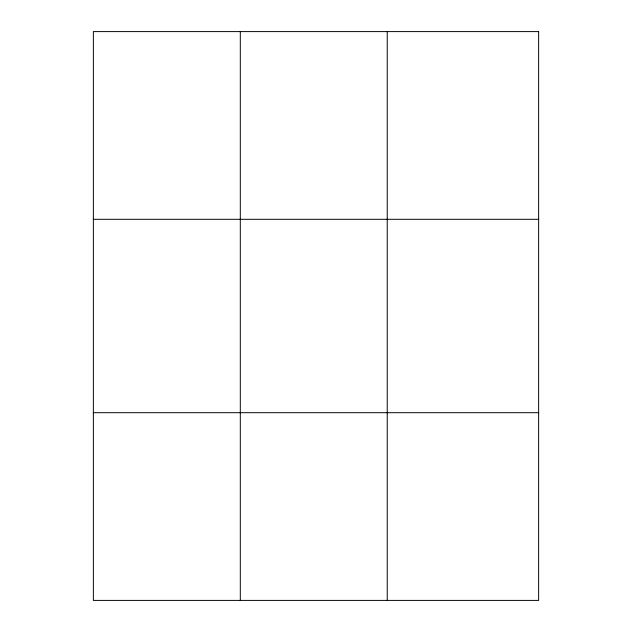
<?xml version="1.0" encoding="UTF-8"?>
<svg xmlns="http://www.w3.org/2000/svg" width="632" height="632" viewBox="0 0 632 632"><rect width="100%" height="100%" fill="white"/><g stroke="black" fill="none" stroke-linecap="round" stroke-linejoin="round"><path stroke-width="0.95" d="M240.302 31.6L240.302 600.4M387.242 31.6L387.242 600.4M93.362 219.304L538.638 219.304M93.362 412.696L538.638 412.696M538.638 31.6L538.638 600.4L93.362 600.4L93.362 31.6L538.638 31.6"/></g></svg>
